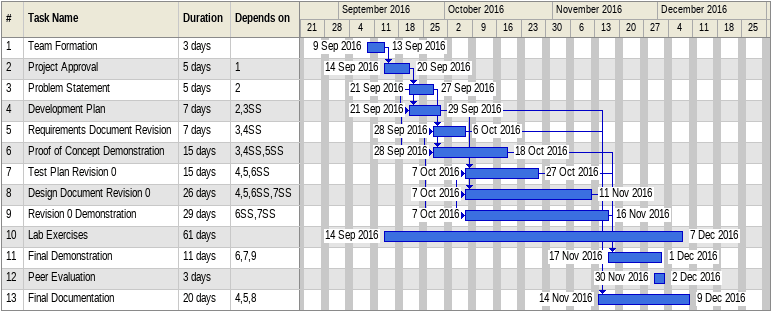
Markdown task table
| ID | Task | Duration | Start | Finish | Predecessors |
|---|---|---|---|---|---|
| 1 | Team Formation | 3d | 2016-09-09 | 2016-09-13 |  |
| 2 | Project Approval | 5d | 2016-09-14 | 2016-09-20 | 1 |
| 3 | Problem Statement | 5d | 2016-09-21 | 2016-09-27 | 2 |
| 4 | Development Plan | 7d | 2016-09-21 | 2016-09-29 | 2, 3SS |
| 5 | Requirements Document Revision | 7d | 2016-09-28 | 2016-10-06 | 3, 4SS |
| 6 | Proof of Concept Demonstration | 15d | 2016-09-28 | 2016-10-18 | 3, 4SS, 5SS |
| 7 | Test Plan Revision 0 | 15d | 2016-10-07 | 2016-10-27 | 4, 5, 6SS |
| 8 | Design Document Revision 0 | 26d | 2016-10-07 | 2016-11-11 | 4, 5, 6SS, 7SS |
| 9 | Revision 0 Demonstration | 29d | 2016-10-07 | 2016-11-16 | 6SS, 7SS |
| 10 | Lab Exercises | 61d | 2016-09-14 | 2016-12-07 |  |
| 11 | Final Demonstration | 11d | 2016-11-17 | 2016-12-01 | 6, 7, 9 |
| 12 | Peer Evaluation | 3d | 2016-11-30 | 2016-12-02 |  |
| 13 | Final Documentation | 20d | 2016-11-14 | 2016-12-09 | 4, 5, 8 |
